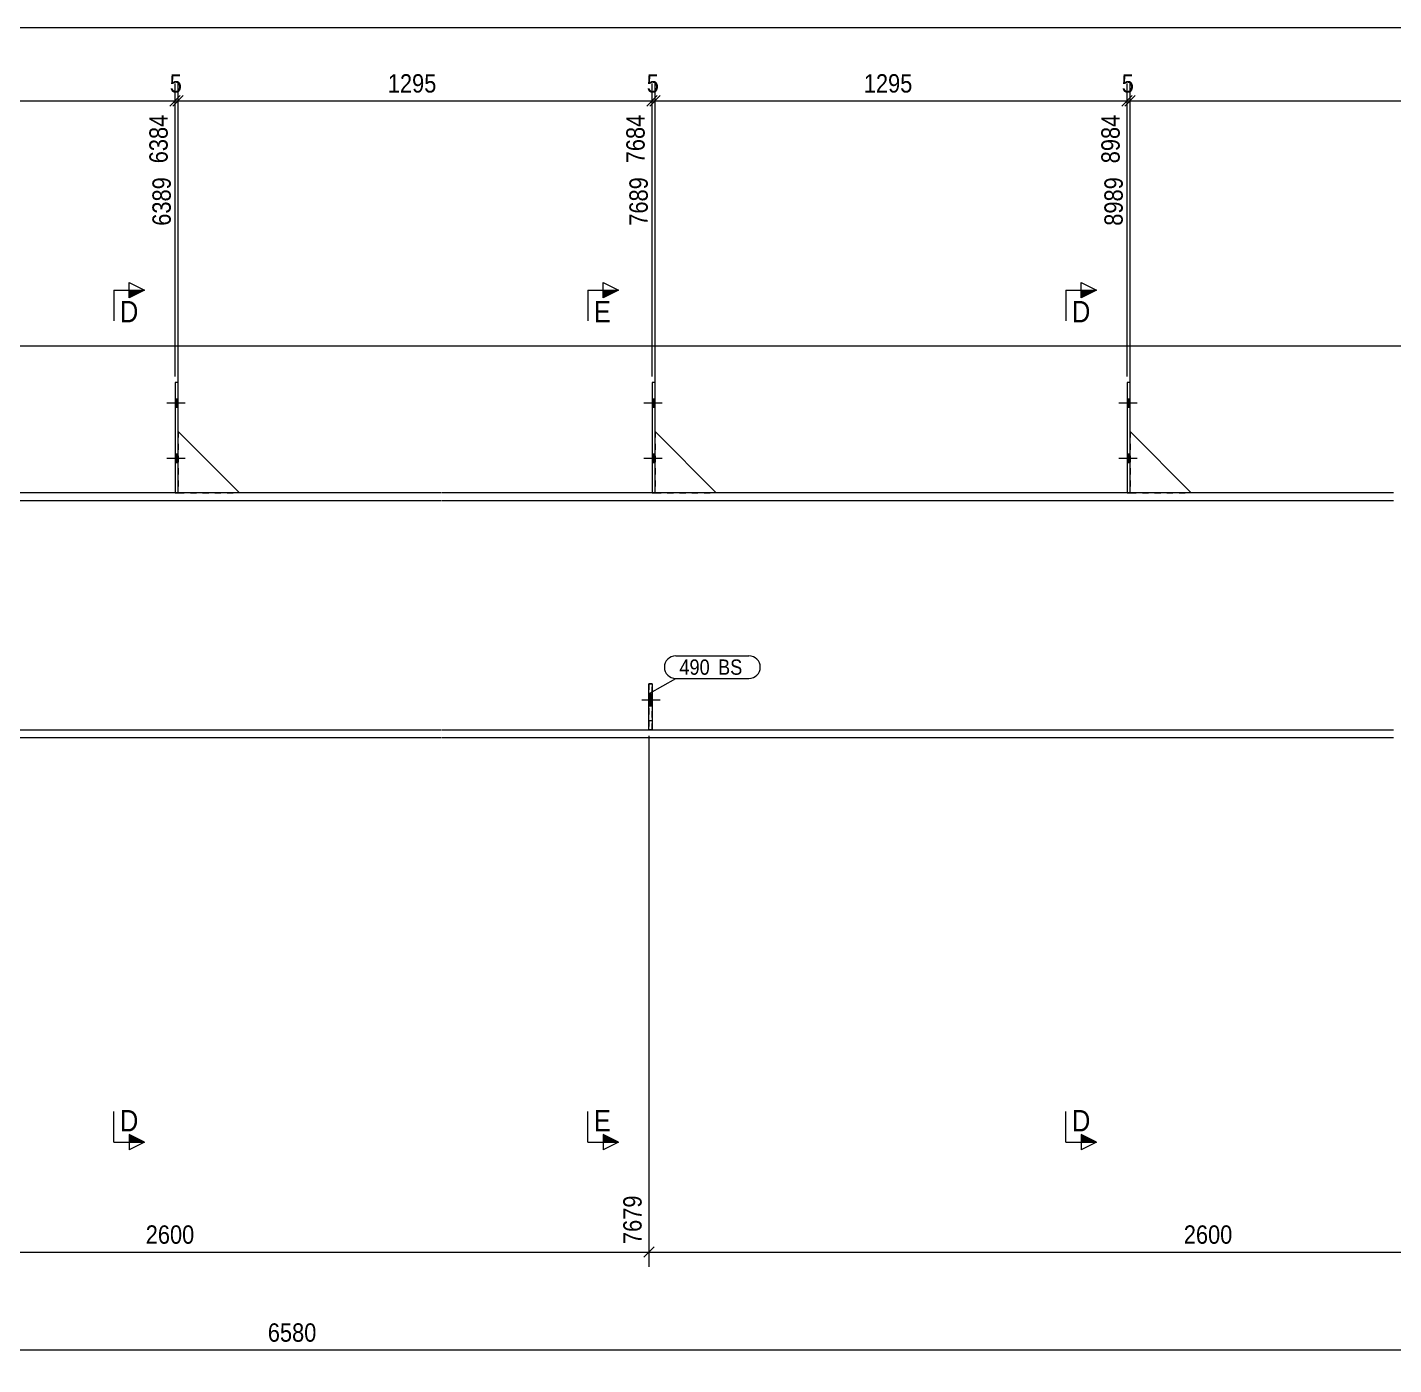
# Model space of a CAD drawing. Header units: millimetres. Extents: x 2 to 1174, y 1 to 825.
# Drawn here: x 616 to 839.1, y 286.2 to 504.6 of the extents above; entities that cross this region are included whole.
import ezdxf

# ---------------------------------------------------------------- set-up
doc = ezdxf.new("R2010")
doc.units = ezdxf.units.MM
for name, pattern in [('XKITLINE00', [0]), ('XKITLINE01', [4, 1, -1, 1, -1]), ('XKITLINE02', [4, 2, -2])]:
    doc.linetypes.add(name, pattern=pattern)
for name, color, linetype, lineweight in [('Bolt', 3, 'Continuous', 0), ('Dimensions', 7, 'Continuous', 0), ('Part', 2, 'Continuous', 0), ('PartMark', 7, 'Continuous', 0), ('Section', 6, 'Continuous', 0)]:
    doc.layers.add(name, color=color, linetype=linetype, lineweight=lineweight)
doc.styles.add('ARIAL', font='ARIAL.TTF')

# ---------------------------------------------------------------- blocks, each defined once
blk = doc.blocks.new('*A11')
at = {"layer": 'Bolt'}
for points in [[(718.01, 443.93), (718.51, 443.93), (718.51, 442.53), (718.01, 442.53)], [(718.01, 443.93), (718.51, 443.93), (718.51, 442.53), (718.01, 442.53)], [(718.01, 434.93), (718.51, 434.93), (718.51, 433.53), (718.01, 433.53)], [(718.01, 434.93), (718.51, 434.93), (718.51, 433.53), (718.01, 433.53)]]:
    blk.add_hatch(color=3, dxfattribs=at).paths.add_polyline_path(points, flags=17)
at = {"layer": 'Bolt', "color": 3, "linetype": 'XKITLINE00', "lineweight": 0}
for p, q in [((719.67, 443.23), (716.67, 443.23)), ((719.67, 443.23), (716.67, 443.23)), ((718.51, 443.93), (718.01, 443.93)), ((718.51, 443.93), (718.01, 443.93)), ((718.51, 442.53), (718.01, 442.53)), ((718.51, 442.53), (718.01, 442.53)), ((719.67, 434.23), (716.67, 434.23)), ((719.67, 434.23), (716.67, 434.23)), ((718.51, 434.93), (718.01, 434.93)), ((718.51, 434.93), (718.01, 434.93)), ((718.51, 433.53), (718.01, 433.53)), ((718.51, 433.53), (718.01, 433.53))]:
    blk.add_line(p, q, dxfattribs=at)
blk = doc.blocks.new('*A12')
at = {"layer": 'Bolt'}
for points in [[(795.59, 443.93), (796.09, 443.93), (796.09, 442.53), (795.59, 442.53)], [(795.59, 443.93), (796.09, 443.93), (796.09, 442.53), (795.59, 442.53)], [(795.59, 434.93), (796.09, 434.93), (796.09, 433.53), (795.59, 433.53)], [(795.59, 434.93), (796.09, 434.93), (796.09, 433.53), (795.59, 433.53)]]:
    blk.add_hatch(color=3, dxfattribs=at).paths.add_polyline_path(points, flags=17)
at = {"layer": 'Bolt', "color": 3, "linetype": 'XKITLINE00', "lineweight": 0}
for p, q in [((797.25, 443.23), (794.25, 443.23)), ((797.25, 443.23), (794.25, 443.23)), ((796.09, 443.93), (795.59, 443.93)), ((796.09, 443.93), (795.59, 443.93)), ((796.09, 442.53), (795.59, 442.53)), ((796.09, 442.53), (795.59, 442.53)), ((797.25, 434.23), (794.25, 434.23)), ((797.25, 434.23), (794.25, 434.23)), ((796.09, 434.93), (795.59, 434.93)), ((796.09, 434.93), (795.59, 434.93)), ((796.09, 433.53), (795.59, 433.53)), ((796.09, 433.53), (795.59, 433.53))]:
    blk.add_line(p, q, dxfattribs=at)
blk = doc.blocks.new('*A16')
at = {"layer": 'Part', "color": 2, "linetype": 'XKITLINE00', "lineweight": 0}
for p, q in [((683.61, 428.63), (606.13, 428.63)), ((761.51, 428.63), (683.71, 428.63)), ((839.09, 428.63), (761.61, 428.63)), ((683.61, 427.33), (606.13, 427.33)), ((761.51, 427.33), (683.71, 427.33)), ((839.09, 427.33), (761.61, 427.33)), ((606.13, 389.93), (683.61, 389.93)), ((606.13, 388.63), (683.61, 388.63)), ((683.71, 389.93), (761.51, 389.93)), ((683.71, 388.63), (761.51, 388.63)), ((761.61, 389.93), (839.09, 389.93)), ((761.61, 388.63), (839.09, 388.63))]:
    blk.add_line(p, q, dxfattribs=at)
blk = doc.blocks.new('*A26')
at = {"layer": 'Part', "color": 2, "linetype": 'XKITLINE00', "lineweight": 0}
for p, q in [((717.51, 389.93), (717.51, 397.43)), ((717.51, 397.43), (718.01, 397.43)), ((718.01, 397.43), (718.01, 389.93))]:
    blk.add_line(p, q, dxfattribs=at)
at = {"layer": 'Part', "color": 7, "linetype": 'XKITLINE01', "lineweight": 0}
for p, q in [((717.51, 391.43), (718.01, 391.43)), ((718.01, 389.93), (717.51, 389.93))]:
    blk.add_line(p, q, dxfattribs=at)
blk = doc.blocks.new('*A27')
at = {"layer": 'Part', "color": 7, "linetype": 'XKITLINE01', "lineweight": 0}
for p, q in [((717.51, 397.43), (717.51, 389.93)), ((718.01, 397.43), (717.51, 397.43)), ((718.01, 389.93), (718.01, 397.43)), ((717.51, 391.43), (718.01, 391.43)), ((717.51, 389.93), (718.01, 389.93))]:
    blk.add_line(p, q, dxfattribs=at)
blk = doc.blocks.new('*A40')
at = {"layer": 'Part', "color": 2, "linetype": 'XKITLINE00', "lineweight": 0}
blk.add_line((650.61, 428.63), (640.61, 438.63), dxfattribs=at)
at = {"layer": 'Part', "color": 7, "linetype": 'XKITLINE01', "lineweight": 0}
for p, q in [((640.61, 438.63), (640.61, 428.63)), ((640.61, 428.63), (650.61, 428.63))]:
    blk.add_line(p, q, dxfattribs=at)
blk = doc.blocks.new('*A41')
at = {"layer": 'Part', "color": 2, "linetype": 'XKITLINE00', "lineweight": 0}
for p, q in [((640.61, 446.63), (640.11, 446.63)), ((640.11, 446.63), (640.11, 428.63)), ((640.61, 428.63), (640.61, 446.63))]:
    blk.add_line(p, q, dxfattribs=at)
at = {"layer": 'Part', "color": 7, "linetype": 'XKITLINE01', "lineweight": 0}
blk.add_line((640.11, 428.63), (640.61, 428.63), dxfattribs=at)
blk = doc.blocks.new('*A42')
at = {"layer": 'Part', "color": 2, "linetype": 'XKITLINE00', "lineweight": 0}
blk.add_line((728.51, 428.63), (718.51, 438.63), dxfattribs=at)
at = {"layer": 'Part', "color": 7, "linetype": 'XKITLINE01', "lineweight": 0}
for p, q in [((718.51, 438.63), (718.51, 428.63)), ((718.51, 428.63), (728.51, 428.63))]:
    blk.add_line(p, q, dxfattribs=at)
blk = doc.blocks.new('*A43')
at = {"layer": 'Part', "color": 2, "linetype": 'XKITLINE00', "lineweight": 0}
for p, q in [((718.51, 446.63), (718.01, 446.63)), ((718.01, 446.63), (718.01, 428.63)), ((718.51, 428.63), (718.51, 446.63))]:
    blk.add_line(p, q, dxfattribs=at)
at = {"layer": 'Part', "color": 7, "linetype": 'XKITLINE01', "lineweight": 0}
blk.add_line((718.01, 428.63), (718.51, 428.63), dxfattribs=at)
blk = doc.blocks.new('*A44')
at = {"layer": 'Part', "color": 2, "linetype": 'XKITLINE00', "lineweight": 0}
blk.add_line((806.09, 428.63), (796.09, 438.63), dxfattribs=at)
at = {"layer": 'Part', "color": 7, "linetype": 'XKITLINE01', "lineweight": 0}
for p, q in [((796.09, 438.63), (796.09, 428.63)), ((796.09, 428.63), (806.09, 428.63))]:
    blk.add_line(p, q, dxfattribs=at)
blk = doc.blocks.new('*A45')
at = {"layer": 'Part', "color": 2, "linetype": 'XKITLINE00', "lineweight": 0}
for p, q in [((796.09, 446.63), (795.59, 446.63)), ((795.59, 446.63), (795.59, 428.63)), ((796.09, 428.63), (796.09, 446.63))]:
    blk.add_line(p, q, dxfattribs=at)
at = {"layer": 'Part', "color": 7, "linetype": 'XKITLINE01', "lineweight": 0}
blk.add_line((795.59, 428.63), (796.09, 428.63), dxfattribs=at)
blk = doc.blocks.new('*A66')
at = {"layer": 'Bolt'}
blk.add_hatch(color=3, dxfattribs=at).paths.add_polyline_path([(718.01, 393.75), (717.51, 393.75), (717.51, 395.71), (718.01, 395.71)], flags=17)
at = {"layer": 'Bolt', "color": 3, "linetype": 'XKITLINE00', "lineweight": 0}
for p, q in [((718.01, 395.71), (717.51, 395.71)), ((719.36, 394.73), (716.36, 394.73)), ((718.01, 393.75), (717.51, 393.75))]:
    blk.add_line(p, q, dxfattribs=at)
blk = doc.blocks.new('*A67')
at = {"layer": 'Bolt', "color": 3, "linetype": 'XKITLINE02', "lineweight": 0}
for p, q in [((718.01, 395.71), (717.51, 395.71)), ((719.36, 394.73), (716.36, 394.73)), ((718.01, 393.75), (717.51, 393.75))]:
    blk.add_line(p, q, dxfattribs=at)
blk = doc.blocks.new('*A76')
at = {"layer": 'Bolt'}
for points in [[(640.11, 443.93), (640.61, 443.93), (640.61, 442.53), (640.11, 442.53)], [(640.11, 443.93), (640.61, 443.93), (640.61, 442.53), (640.11, 442.53)], [(640.11, 434.93), (640.61, 434.93), (640.61, 433.53), (640.11, 433.53)], [(640.11, 434.93), (640.61, 434.93), (640.61, 433.53), (640.11, 433.53)]]:
    blk.add_hatch(color=3, dxfattribs=at).paths.add_polyline_path(points, flags=17)
at = {"layer": 'Bolt', "color": 3, "linetype": 'XKITLINE00', "lineweight": 0}
for p, q in [((641.77, 443.23), (638.77, 443.23)), ((641.77, 443.23), (638.77, 443.23)), ((640.61, 443.93), (640.11, 443.93)), ((640.61, 443.93), (640.11, 443.93)), ((640.61, 442.53), (640.11, 442.53)), ((640.61, 442.53), (640.11, 442.53)), ((641.77, 434.23), (638.77, 434.23)), ((641.77, 434.23), (638.77, 434.23)), ((640.61, 434.93), (640.11, 434.93)), ((640.61, 434.93), (640.11, 434.93)), ((640.61, 433.53), (640.11, 433.53)), ((640.61, 433.53), (640.11, 433.53))]:
    blk.add_line(p, q, dxfattribs=at)
blk = doc.blocks.new('*A209')
at = {"layer": 'Dimensions', "color": 7, "linetype": 'XKITLINE00', "lineweight": 0}
blk.add_line((95.56, 504.63), (1070.85, 504.63), dxfattribs=at)
blk = doc.blocks.new('*A215')
at = {"layer": 'Dimensions', "color": 7, "linetype": 'XKITLINE00', "lineweight": 0}
blk.add_line((106.19, 452.63), (1068.85, 452.63), dxfattribs=at)
blk = doc.blocks.new('*A216')
at = {"layer": 'Dimensions', "color": 7, "linetype": 'XKITLINE00', "lineweight": 0}
for p, q in [((447.22, 388.93), (447.22, 286.23)), ((872.19, 388.93), (872.19, 286.23)), ((448.07, 289.48), (446.38, 287.78)), ((447.22, 288.63), (872.19, 288.63)), ((873.04, 289.48), (871.34, 287.78))]:
    blk.add_line(p, q, dxfattribs=at)
at = {"layer": 'Dimensions', "color": 3}
for p in [(447.22, 288.63), (872.19, 288.63)]:
    blk.add_point(p, dxfattribs=at)
at = {"layer": 'Dimensions', "color": 3, "style": 'ARIAL', "width": 0.85}
blk.add_text('9990', height=3, rotation=90.0002, dxfattribs=at).set_placement((870.99, 289.93))
blk.add_text('6580', height=3, dxfattribs=at).set_placement((655.26, 289.98))
blk = doc.blocks.new('*A217')
at = {"layer": 'Dimensions', "color": 7, "linetype": 'XKITLINE00', "lineweight": 0}
for p, q in [((717.51, 388.93), (717.51, 302.23)), ((901.12, 388.93), (901.12, 302.23)), ((718.36, 305.48), (716.66, 303.78)), ((717.51, 304.63), (901.12, 304.63)), ((901.97, 305.48), (900.27, 303.78))]:
    blk.add_line(p, q, dxfattribs=at)
at = {"layer": 'Dimensions', "color": 3}
for p in [(717.51, 304.63), (901.12, 304.63)]:
    blk.add_point(p, dxfattribs=at)
at = {"layer": 'Dimensions', "color": 3, "style": 'ARIAL', "width": 0.85}
blk.add_text('10279', height=3, rotation=90.0002, dxfattribs=at).set_placement((899.92, 305.93))
blk.add_text('2600', height=3, dxfattribs=at).set_placement((804.86, 305.98))
blk = doc.blocks.new('*A218')
at = {"layer": 'Dimensions', "color": 7, "linetype": 'XKITLINE00', "lineweight": 0}
for p, q in [((718.51, 439.63), (718.51, 495.48)), ((795.59, 447.63), (795.59, 495.48)), ((719.36, 493.48), (717.66, 491.78)), ((796.44, 493.48), (794.74, 491.78)), ((718.51, 492.63), (795.59, 492.63))]:
    blk.add_line(p, q, dxfattribs=at)
at = {"layer": 'Dimensions', "color": 3}
for p in [(718.51, 492.63), (795.59, 492.63)]:
    blk.add_point(p, dxfattribs=at)
at = {"layer": 'Dimensions', "color": 3, "style": 'ARIAL', "width": 0.85}
blk.add_text('1295', height=3, dxfattribs=at).set_placement((752.6, 493.98))
blk.add_text('8984', height=3, rotation=90.0002, dxfattribs=at).set_placement((794.39, 482.43))
blk = doc.blocks.new('*A236')
at = {"layer": 'PartMark', "color": 7, "linetype": 'XKITLINE00', "lineweight": 0}
for p, q in [((721.88, 402), (733.84, 402)), ((717.64, 395.9), (721.88, 398.3)), ((721.88, 398.3), (733.84, 398.3))]:
    blk.add_line(p, q, dxfattribs=at)
for centre, start, end in [((721.88, 400.15), 90, 270), ((733.84, 400.15), 270, 90)]:
    blk.add_arc(centre, 1.85, start, end, dxfattribs=at)
at = {"layer": 'PartMark', "color": 3, "style": 'ARIAL', "width": 0.85}
for s, p in [('490', (722.48, 398.9)), ('BS', (728.79, 398.9))]:
    blk.add_text(s, height=2.5, dxfattribs=at).set_placement(p)
blk = doc.blocks.new('*A245')
at = {"layer": 'Section'}
for points in [[(788.09, 461.7), (790.59, 461.7), (788.09, 460.45)], [(788.09, 323.82), (790.59, 322.57), (788.09, 322.57)]]:
    blk.add_hatch(color=3, dxfattribs=at).paths.add_polyline_path(points, flags=17)
at = {"layer": 'Section', "color": 3, "linetype": 'XKITLINE00', "lineweight": 0}
for p, q in [((788.09, 460.45), (788.09, 462.95)), ((788.09, 462.95), (790.59, 461.7)), ((790.59, 461.7), (788.09, 460.45)), ((790.59, 322.57), (788.09, 323.82)), ((788.09, 323.82), (788.09, 321.32)), ((790.59, 322.57), (788.09, 321.32))]:
    blk.add_line(p, q, dxfattribs=at)
at = {"layer": 'Section', "color": 1, "linetype": 'XKITLINE00', "lineweight": 0}
for p, q in [((785.59, 461.7), (785.59, 456.7)), ((785.59, 461.7), (790.59, 461.7)), ((785.59, 322.57), (785.59, 327.57)), ((785.59, 322.57), (790.59, 322.57))]:
    blk.add_line(p, q, dxfattribs=at)
at = {"layer": 'Section', "color": 7, "style": 'ARIAL', "width": 0.85}
for p in [(786.59, 456.45), (786.59, 324.32)]:
    blk.add_text('D', height=3.5, dxfattribs=at).set_placement(p)
blk = doc.blocks.new('*A246')
at = {"layer": 'Section'}
for points in [[(710.01, 461.7), (712.51, 461.7), (710.01, 460.45)], [(710.01, 323.82), (712.51, 322.57), (710.01, 322.57)]]:
    blk.add_hatch(color=3, dxfattribs=at).paths.add_polyline_path(points, flags=17)
at = {"layer": 'Section', "color": 3, "linetype": 'XKITLINE00', "lineweight": 0}
for p, q in [((710.01, 460.45), (710.01, 462.95)), ((710.01, 462.95), (712.51, 461.7)), ((712.51, 461.7), (710.01, 460.45)), ((712.51, 322.57), (710.01, 323.82)), ((710.01, 323.82), (710.01, 321.32)), ((712.51, 322.57), (710.01, 321.32))]:
    blk.add_line(p, q, dxfattribs=at)
at = {"layer": 'Section', "color": 1, "linetype": 'XKITLINE00', "lineweight": 0}
for p, q in [((707.51, 461.7), (707.51, 456.7)), ((707.51, 461.7), (712.51, 461.7)), ((707.51, 322.57), (707.51, 327.57)), ((707.51, 322.57), (712.51, 322.57))]:
    blk.add_line(p, q, dxfattribs=at)
at = {"layer": 'Section', "color": 7, "style": 'ARIAL', "width": 0.85}
for p in [(708.51, 456.45), (708.51, 324.32)]:
    blk.add_text('E', height=3.5, dxfattribs=at).set_placement(p)
blk = doc.blocks.new('*A247')
at = {"layer": 'Section'}
for points in [[(632.61, 461.7), (635.11, 461.7), (632.61, 460.45)], [(632.61, 323.82), (635.11, 322.57), (632.61, 322.57)]]:
    blk.add_hatch(color=3, dxfattribs=at).paths.add_polyline_path(points, flags=17)
at = {"layer": 'Section', "color": 3, "linetype": 'XKITLINE00', "lineweight": 0}
for p, q in [((632.61, 460.45), (632.61, 462.95)), ((632.61, 462.95), (635.11, 461.7)), ((635.11, 461.7), (632.61, 460.45)), ((635.11, 322.57), (632.61, 323.82)), ((632.61, 323.82), (632.61, 321.32)), ((635.11, 322.57), (632.61, 321.32))]:
    blk.add_line(p, q, dxfattribs=at)
at = {"layer": 'Section', "color": 1, "linetype": 'XKITLINE00', "lineweight": 0}
for p, q in [((630.11, 461.7), (630.11, 456.7)), ((630.11, 461.7), (635.11, 461.7)), ((630.11, 322.57), (630.11, 327.57)), ((630.11, 322.57), (635.11, 322.57))]:
    blk.add_line(p, q, dxfattribs=at)
at = {"layer": 'Section', "color": 7, "style": 'ARIAL', "width": 0.85}
for p in [(631.11, 456.45), (631.11, 324.32)]:
    blk.add_text('D', height=3.5, dxfattribs=at).set_placement(p)
blk = doc.blocks.new('*A256')
at = {"layer": 'Dimensions', "color": 7, "linetype": 'XKITLINE00', "lineweight": 0}
for p, q in [((562.03, 388.93), (562.03, 302.23)), ((717.51, 388.93), (717.51, 302.23)), ((562.88, 305.48), (561.18, 303.78)), ((562.03, 304.63), (717.51, 304.63)), ((718.36, 305.48), (716.66, 303.78))]:
    blk.add_line(p, q, dxfattribs=at)
at = {"layer": 'Dimensions', "color": 3}
for p in [(562.03, 304.63), (717.51, 304.63)]:
    blk.add_point(p, dxfattribs=at)
at = {"layer": 'Dimensions', "color": 3, "style": 'ARIAL', "width": 0.85}
blk.add_text('7679', height=3, rotation=90.0002, dxfattribs=at).set_placement((716.31, 305.93))
blk.add_text('2600', height=3, dxfattribs=at).set_placement((635.32, 305.98))
blk = doc.blocks.new('*A265')
at = {"layer": 'Dimensions', "color": 7, "linetype": 'XKITLINE00', "lineweight": 0}
for p, q in [((563.03, 439.63), (563.03, 495.48)), ((640.11, 447.63), (640.11, 495.48)), ((563.88, 493.48), (562.18, 491.78)), ((640.96, 493.48), (639.26, 491.78)), ((563.03, 492.63), (640.11, 492.63))]:
    blk.add_line(p, q, dxfattribs=at)
at = {"layer": 'Dimensions', "color": 3}
for p in [(563.03, 492.63), (640.11, 492.63)]:
    blk.add_point(p, dxfattribs=at)
at = {"layer": 'Dimensions', "color": 3, "style": 'ARIAL', "width": 0.85}
blk.add_text('1295', height=3, dxfattribs=at).set_placement((597.12, 493.98))
blk.add_text('6384', height=3, rotation=90.0002, dxfattribs=at).set_placement((638.91, 482.43))
blk = doc.blocks.new('*A266')
at = {"layer": 'Dimensions', "color": 7, "linetype": 'XKITLINE00', "lineweight": 0}
for p, q in [((640.11, 447.63), (640.11, 495.48)), ((640.61, 439.63), (640.61, 495.48)), ((640.96, 493.48), (639.26, 491.78)), ((641.46, 493.48), (639.76, 491.78)), ((640.11, 492.63), (640.61, 492.63))]:
    blk.add_line(p, q, dxfattribs=at)
at = {"layer": 'Dimensions', "color": 3}
for p in [(640.11, 492.63), (640.61, 492.63)]:
    blk.add_point(p, dxfattribs=at)
at = {"layer": 'Dimensions', "color": 3, "style": 'ARIAL', "width": 0.85}
blk.add_text('5', height=3, dxfattribs=at).set_placement((639.25, 493.98))
blk.add_text('6389', height=3, rotation=90.0002, dxfattribs=at).set_placement((639.41, 472.23))
blk = doc.blocks.new('*A267')
at = {"layer": 'Dimensions', "color": 7, "linetype": 'XKITLINE00', "lineweight": 0}
for p, q in [((640.61, 439.63), (640.61, 495.48)), ((718.01, 447.63), (718.01, 495.48)), ((641.46, 493.48), (639.76, 491.78)), ((718.86, 493.48), (717.16, 491.78)), ((640.61, 492.63), (718.01, 492.63))]:
    blk.add_line(p, q, dxfattribs=at)
at = {"layer": 'Dimensions', "color": 3}
for p in [(640.61, 492.63), (718.01, 492.63)]:
    blk.add_point(p, dxfattribs=at)
at = {"layer": 'Dimensions', "color": 3, "style": 'ARIAL', "width": 0.85}
blk.add_text('1295', height=3, dxfattribs=at).set_placement((674.86, 493.98))
blk.add_text('7684', height=3, rotation=90.0002, dxfattribs=at).set_placement((716.81, 482.43))
blk = doc.blocks.new('*A268')
at = {"layer": 'Dimensions', "color": 7, "linetype": 'XKITLINE00', "lineweight": 0}
for p, q in [((718.01, 447.63), (718.01, 495.48)), ((718.51, 439.63), (718.51, 495.48)), ((718.86, 493.48), (717.16, 491.78)), ((719.36, 493.48), (717.66, 491.78)), ((718.01, 492.63), (718.51, 492.63))]:
    blk.add_line(p, q, dxfattribs=at)
at = {"layer": 'Dimensions', "color": 3}
for p in [(718.01, 492.63), (718.51, 492.63)]:
    blk.add_point(p, dxfattribs=at)
at = {"layer": 'Dimensions', "color": 3, "style": 'ARIAL', "width": 0.85}
blk.add_text('5', height=3, dxfattribs=at).set_placement((717.15, 493.98))
blk.add_text('7689', height=3, rotation=90.0002, dxfattribs=at).set_placement((717.31, 472.23))
blk = doc.blocks.new('*A275')
at = {"layer": 'Dimensions', "color": 7, "linetype": 'XKITLINE00', "lineweight": 0}
for p, q in [((795.59, 447.63), (795.59, 495.48)), ((796.09, 439.63), (796.09, 495.48)), ((796.44, 493.48), (794.74, 491.78)), ((796.94, 493.48), (795.24, 491.78)), ((795.59, 492.63), (796.09, 492.63))]:
    blk.add_line(p, q, dxfattribs=at)
at = {"layer": 'Dimensions', "color": 3}
for p in [(795.59, 492.63), (796.09, 492.63)]:
    blk.add_point(p, dxfattribs=at)
at = {"layer": 'Dimensions', "color": 3, "style": 'ARIAL', "width": 0.85}
blk.add_text('5', height=3, dxfattribs=at).set_placement((794.73, 493.98))
blk.add_text('8989', height=3, rotation=90.0002, dxfattribs=at).set_placement((794.89, 472.23))
blk = doc.blocks.new('*A276')
at = {"layer": 'Dimensions', "color": 7, "linetype": 'XKITLINE00', "lineweight": 0}
for p, q in [((796.09, 439.63), (796.09, 495.48)), ((901.62, 447.63), (901.62, 495.48)), ((796.94, 493.48), (795.24, 491.78)), ((902.47, 493.48), (900.77, 491.78)), ((796.09, 492.63), (901.62, 492.63))]:
    blk.add_line(p, q, dxfattribs=at)
at = {"layer": 'Dimensions', "color": 3}
for p in [(796.09, 492.63), (901.62, 492.63)]:
    blk.add_point(p, dxfattribs=at)
at = {"layer": 'Dimensions', "color": 3, "style": 'ARIAL', "width": 0.85}
blk.add_text('1295', height=3, dxfattribs=at).set_placement((844.4, 493.98))
blk.add_text('10284', height=3, rotation=90.0002, dxfattribs=at).set_placement((900.42, 480.21))

msp = doc.modelspace()

# ---------------------------------------------------------------- block references
at = {"lineweight": 0}
for name in ['*A209', '*A265', '*A266', '*A267', '*A268', '*A218', '*A275', '*A276', '*A247', '*A246', '*A245', '*A215', '*A41', '*A43', '*A45', '*A76', '*A11', '*A12', '*A40', '*A42', '*A44', '*A236', '*A26', '*A27', '*A66', '*A67', '*A216', '*A256', '*A217']:
    msp.add_blockref(name, (0, 0), dxfattribs=at)
at = {"layer": 'Part', "lineweight": 0}
msp.add_blockref('*A16', (0, 0), dxfattribs=at)

doc.saveas('drawing.dxf')
